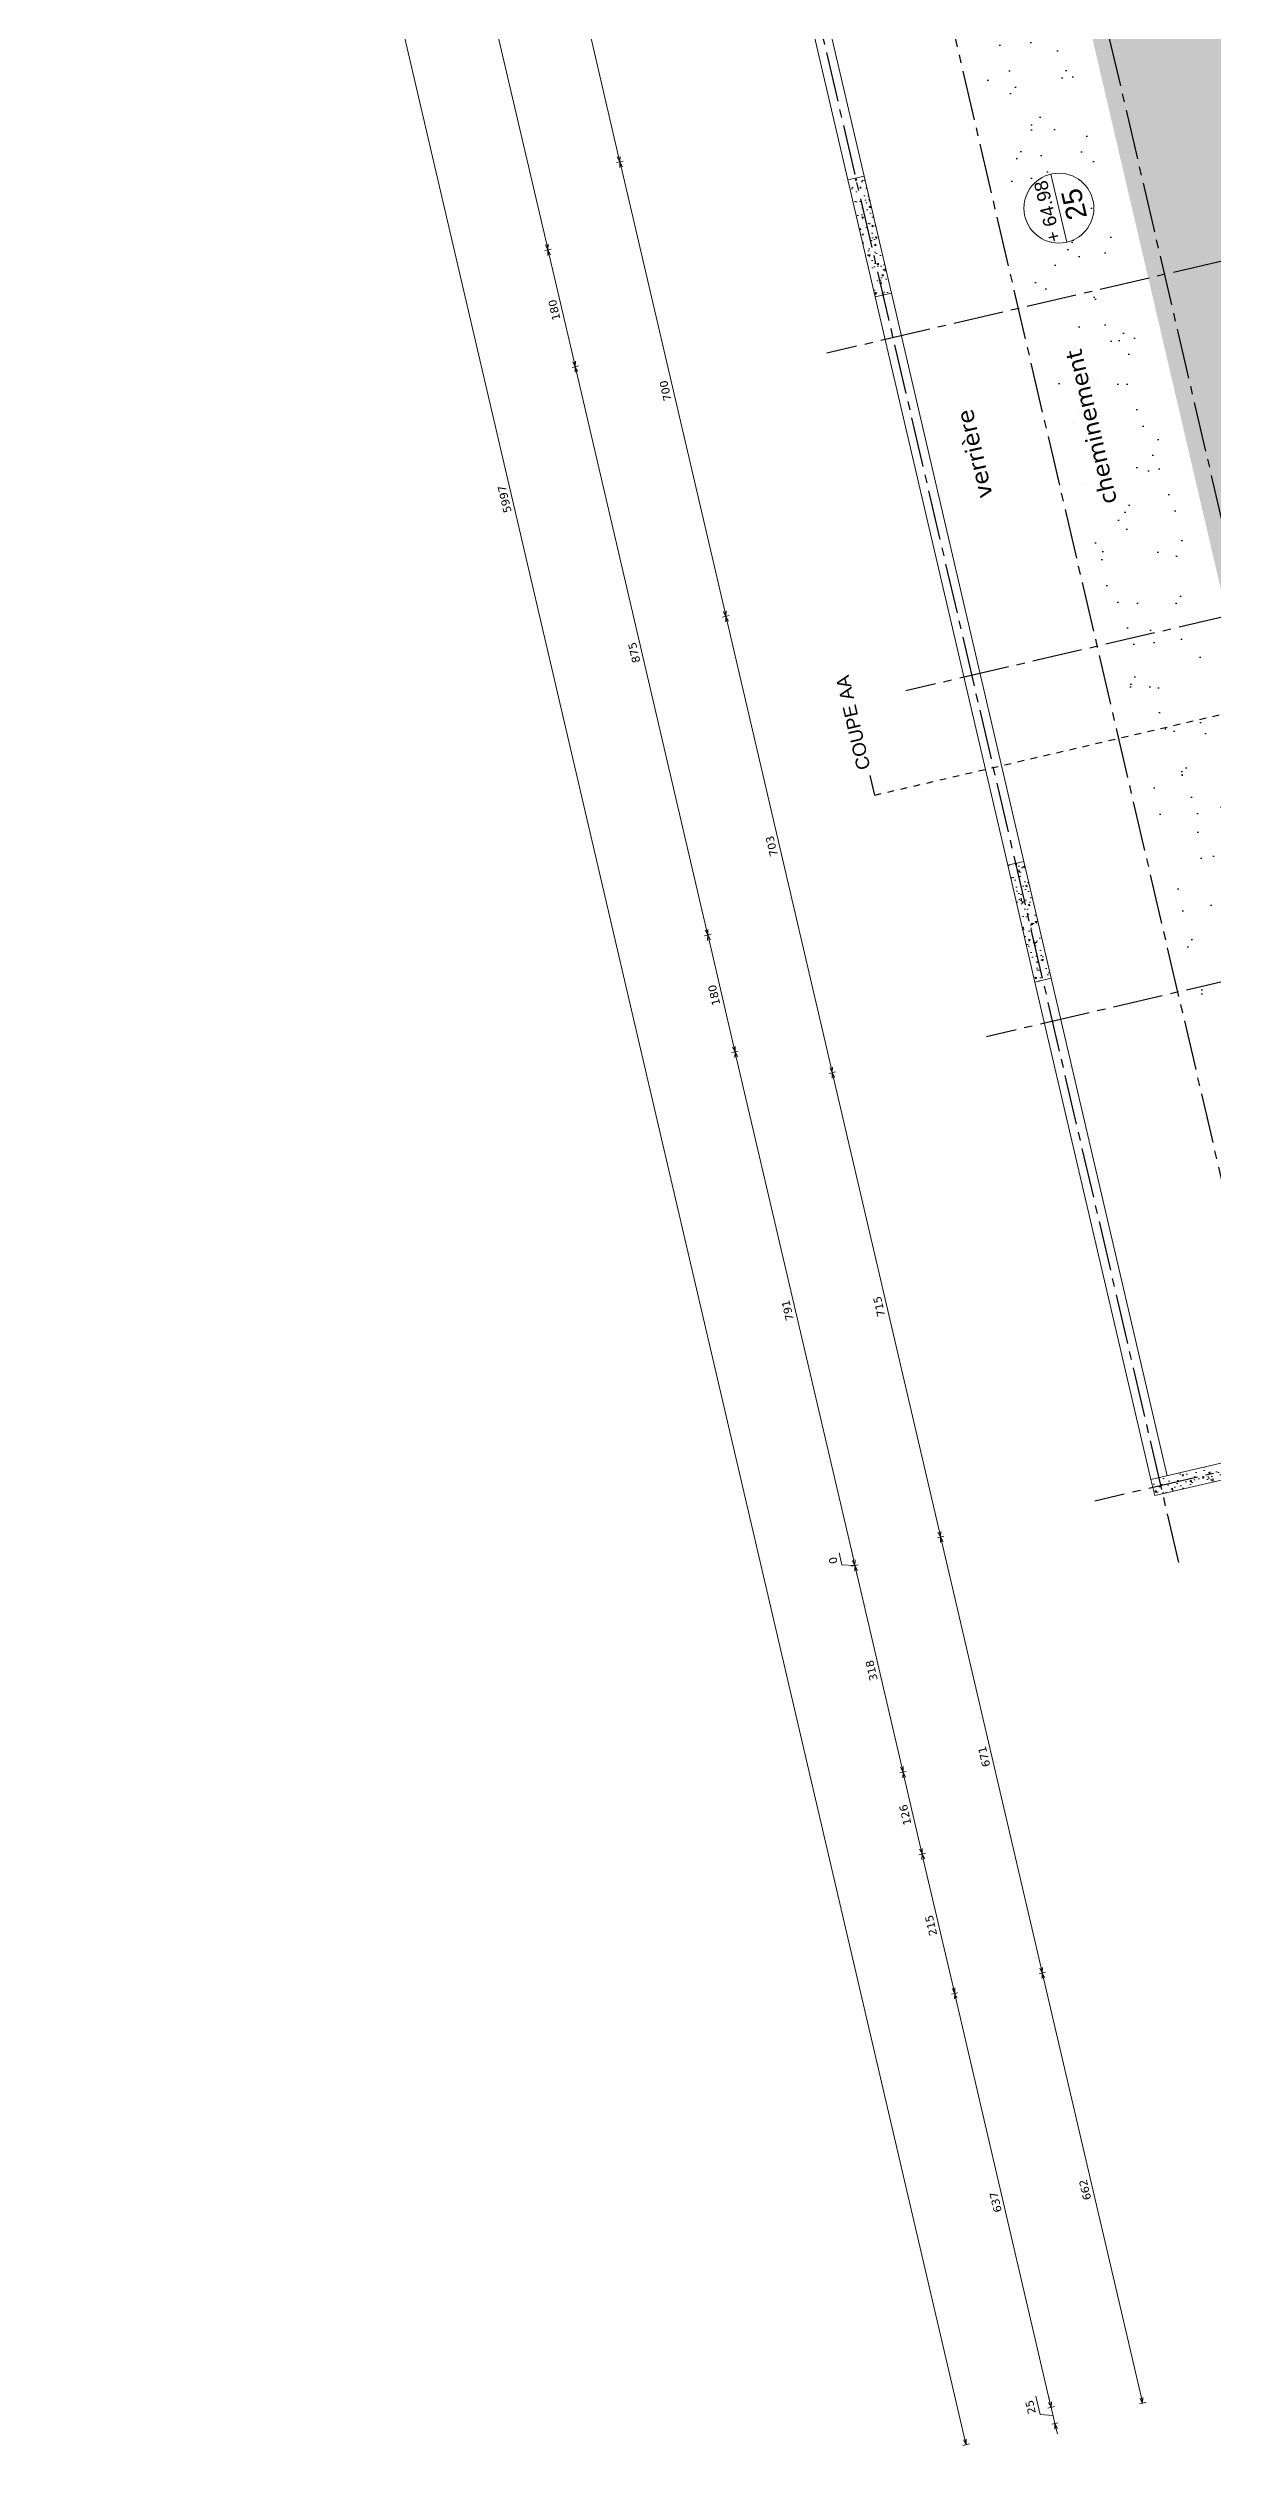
# Model space of a CAD drawing. Header units: metres. Extents: x -49 to 867749, y -579737 to 170817.
# Drawn here: x 596061.15 to 596078.61, y 139665.28 to 139701.25 of the extents above; entities that cross this region are included whole.
import ezdxf

# ---------------------------------------------------------------- set-up
doc = ezdxf.new("R2010")
doc.units = ezdxf.units.M
doc.header["$MEASUREMENT"] = 0
doc.header["$PDMODE"] = 3
doc.header["$PDSIZE"] = 0.1
doc.linetypes.add('01', pattern=[0.15, 0.1, -0.05])
doc.linetypes.add('AXES2', pattern=[1.125, 0.75, -0.125, 0.125, -0.125])
for name, color, linetype in [('00-AXE-0.00', 14, 'AXES2'), ('04-VEGET2-0.15', 80, 'Continuous'), ('06-TXT-DIVERS-0.20', 70, 'Continuous')]:
    doc.layers.add(name, color=color, linetype=linetype)
for name, color, linetype, lineweight in [('01-BETON-0.40', 4, 'Continuous', 40), ('ACSP - Béton', 252, 'Continuous', 18), ('ACSP - Cotes', 7, 'Continuous', 18)]:
    doc.layers.add(name, color=color, linetype=linetype, lineweight=lineweight)
doc.styles.add('ARIAL', font='arial.ttf')
doc.styles.add('COT', font='verdana.ttf')
doc.styles.add('locaux 100', font='verdana.ttf', dxfattribs={"height": 0.22})
doc.dimstyles.new('COT50', dxfattribs={"dimtxt": 0.12, "dimasz": 0.08, "dimexe": 0.05, "dimexo": 0, "dimgap": 0.05, "dimtad": 1, "dimdec": 0, "dimlfac": 100, "dimzin": 0, "dimdsep": 46, "dimtxsty": 'COT', "dimblk": 'OPEN30', "dimcen": 0.04, "dimdle": 0.05, "dimclrd": 256, "dimclre": 256, "dimclrt": 6, "dimadec": 0, "dimazin": 0, "dimtm": 1e-09, "dimtfac": 1, "dimtdec": 0, "dimtmove": 1, "dimatfit": 0, "dimldrblk": 'OPEN30', "dimfxl": 0.05, "dimfxlon": 1, "dimtolj": 1, "dimtzin": 0, "dimlwd": -1, "dimlwe": -1, "dimarcsym": 0})
pattern_1 = [(153.12127, (596202.22875, 139600.27055), (-0.0406854, 0.28511173), [0.03, -0.33]), (98.12127, (596202.22875, 139600.27055), (-0.28042215, -0.12235443), [0.024, -0.264]), (203.57267, (596202.22536, 139600.2943), (-0.32110742, 0.16275755), [0.0254961, -0.28045684]), (149.30547, (596202.15084, 139600.2524), (-0.03243194, 0.4307809), [0.045, -0.495]), (199.75687, (596202.14814, 139600.2883), (-0.4643463, 0.2756492), [0.0382441, -0.4206852]), (94.30547, (596202.15084, 139600.2524), (-0.4643465, 0.2756488), [0.036, -0.396]), (124.12127, (596202.16124, 139600.29588), (0.10264065, 0.269089), [0.03, -0.33]), (69.12127, (596202.16124, 139600.29588), (-0.30458135, 0.02893776), [0.024, -0.264]), (174.57267, (596202.1698, 139600.3183), (-0.20194046, 0.29802693), [0.0254961, -0.28045684]), (140.62127, (596202.22875, 139600.27055), (-0.13078521, -0.02549152), [0, -0.2608, 0, -0.268, 0, -0.265]), (110.62127, (596202.22875, 139600.27055), (-0.1775338, 0.06666589), [0, -0.1528, 0, -0.2548, 0, -0.101]), (70.62127, (596202.249, 139600.18368), (-0.039687424, 0.21000221), [0, -0.1, 0, -0.312, 0, -0.414]), (60.62127, (596202.25808, 139600.14472), (-0.09195287, 0.21809403), [0, -0.13, 0, -0.2072, 0, -0.294])]

# ---------------------------------------------------------------- blocks, each defined once
blk = doc.blocks.new('_Open30')
at = {"color": 0, "linetype": 'ByBlock', "lineweight": -2}
for p, q in [((-1, 0.27), (0, 0)), ((0, 0), (-1, -0.27)), ((0, 0), (-1, 0))]:
    blk.add_line(p, q, dxfattribs=at)
blk = doc.blocks.new('*D1042')
at = {"layer": 'ACSP - Cotes', "transparency": 16777216}
for p, q in [((596061.247, 139723.704), (596061.345, 139723.726)), ((596074.891, 139665.391), (596061.314, 139723.637)), ((596074.86, 139665.302), (596074.958, 139665.325))]:
    blk.add_line(p, q, dxfattribs=at)
at = {"layer": 'Defpoints', "color": 0, "transparency": 16777216}
for p in [(596061.15, 139723.681), (596061.296, 139723.715), (596074.763, 139665.279)]:
    blk.add_point(p, dxfattribs=at)
at = {"layer": 'ACSP - Cotes', "transparency": 16777216, "xscale": 0.08, "yscale": 0.08, "zscale": 0.08}
for p, rotation in [((596061.296, 139723.715), 103.1212703830424), ((596074.909, 139665.314), 283.1212703830424)]:
    blk.add_blockref('_Open30', p, dxfattribs=dict(at, rotation=rotation))
at = {"layer": 'ACSP - Cotes', "color": 6, "transparency": 16777216, "insert": (596067.993, 139694.489), "char_height": 0.12, "attachment_point": 5, "rotation": 103.1213, "style": 'COT'}
blk.add_mtext('\\A1;5997', dxfattribs=at)
blk = doc.blocks.new('*D1045')
at = {"layer": 'ACSP - Cotes', "transparency": 16777216}
for p, q in [((596076.017, 139665.765), (596075.953, 139666.043)), ((596076.166, 139665.953), (596076.148, 139666.031)), ((596076.213, 139665.753), (596076.017, 139665.765)), ((596076.233, 139665.886), (596076.136, 139665.863)), ((596076.241, 139665.631), (596076.184, 139665.875)), ((596076.241, 139665.631), (596076.184, 139665.875)), ((596076.29, 139665.643), (596076.192, 139665.62)), ((596076.259, 139665.553), (596076.277, 139665.475))]:
    blk.add_line(p, q, dxfattribs=at)
at = {"layer": 'Defpoints', "color": 0, "transparency": 16777216}
for p in [(596076.184, 139665.875), (596076.296, 139665.901), (596076.353, 139665.657)]:
    blk.add_point(p, dxfattribs=at)
at = {"layer": 'ACSP - Cotes', "transparency": 16777216, "xscale": 0.08, "yscale": 0.08, "zscale": 0.08}
for p, rotation in [((596076.184, 139665.875), 283.1212703798636), ((596076.241, 139665.631), 103.1212703798635)]:
    blk.add_blockref('_Open30', p, dxfattribs=dict(at, rotation=rotation))
at = {"layer": 'ACSP - Cotes', "color": 6, "transparency": 16777216, "insert": (596075.875, 139665.879), "char_height": 0.12, "attachment_point": 5, "rotation": 103.1213, "style": 'COT'}
blk.add_mtext('\\A1;25', dxfattribs=at)
blk = doc.blocks.new('*D1046')
at = {"layer": 'ACSP - Cotes', "transparency": 16777216}
for p, q in [((596074.787, 139672.092), (596074.689, 139672.069)), ((596076.166, 139665.953), (596074.756, 139672.003)), ((596076.233, 139665.886), (596076.136, 139665.863))]:
    blk.add_line(p, q, dxfattribs=at)
at = {"layer": 'Defpoints', "color": 0, "transparency": 16777216}
for p in [(596083.02, 139674.011), (596074.738, 139672.081), (596076.296, 139665.901)]:
    blk.add_point(p, dxfattribs=at)
at = {"layer": 'ACSP - Cotes', "transparency": 16777216, "xscale": 0.08, "yscale": 0.08, "zscale": 0.08}
for p, rotation in [((596074.738, 139672.081), 103.1212704065441), ((596076.184, 139665.875), 283.1212704065441)]:
    blk.add_blockref('_Open30', p, dxfattribs=dict(at, rotation=rotation))
at = {"layer": 'ACSP - Cotes', "color": 6, "transparency": 16777216, "insert": (596075.352, 139668.952), "char_height": 0.12, "attachment_point": 5, "rotation": 103.1213, "style": 'COT'}
blk.add_mtext('\\A1;637', dxfattribs=at)
blk = doc.blocks.new('*D1068')
at = {"layer": 'ACSP - Cotes', "transparency": 16777216}
for p, q in [((596074.299, 139674.184), (596074.202, 139674.161)), ((596074.72, 139672.159), (596074.268, 139674.094)), ((596074.787, 139672.092), (596074.689, 139672.069))]:
    blk.add_line(p, q, dxfattribs=at)
at = {"layer": 'Defpoints', "color": 0, "transparency": 16777216}
for p in [(596082.533, 139676.103), (596074.25, 139674.172), (596083.02, 139674.011)]:
    blk.add_point(p, dxfattribs=at)
at = {"layer": 'ACSP - Cotes', "transparency": 16777216, "xscale": 0.08, "yscale": 0.08, "zscale": 0.08}
for p, rotation in [((596074.25, 139674.172), 103.1212704065441), ((596074.738, 139672.081), 283.1212704065441)]:
    blk.add_blockref('_Open30', p, dxfattribs=dict(at, rotation=rotation))
at = {"layer": 'ACSP - Cotes', "color": 6, "transparency": 16777216, "insert": (596074.384, 139673.101), "char_height": 0.12, "attachment_point": 5, "rotation": 103.1213, "style": 'COT'}
blk.add_mtext('\\A1;215', dxfattribs=at)
blk = doc.blocks.new('*D1069')
at = {"layer": 'ACSP - Cotes', "transparency": 16777216}
for p, q in [((596074.013, 139675.411), (596073.916, 139675.388)), ((596074.232, 139674.25), (596073.982, 139675.322)), ((596074.299, 139674.184), (596074.202, 139674.161))]:
    blk.add_line(p, q, dxfattribs=at)
at = {"layer": 'Defpoints', "color": 0, "transparency": 16777216}
for p in [(596082.246, 139677.33), (596082.533, 139676.103), (596073.964, 139675.399)]:
    blk.add_point(p, dxfattribs=at)
at = {"layer": 'ACSP - Cotes', "transparency": 16777216, "xscale": 0.08, "yscale": 0.08, "zscale": 0.08}
for p, rotation in [((596073.964, 139675.399), 103.1212704065441), ((596074.25, 139674.172), 283.1212704065441)]:
    blk.add_blockref('_Open30', p, dxfattribs=dict(at, rotation=rotation))
at = {"layer": 'ACSP - Cotes', "color": 6, "transparency": 16777216, "insert": (596073.998, 139674.76), "char_height": 0.12, "attachment_point": 5, "rotation": 103.1213, "style": 'COT'}
blk.add_mtext('\\A1;126', dxfattribs=at)
blk = doc.blocks.new('*D1070')
at = {"layer": 'ACSP - Cotes', "transparency": 16777216}
for p, q in [((596073.291, 139678.509), (596073.193, 139678.487)), ((596073.946, 139675.477), (596073.26, 139678.42)), ((596074.013, 139675.411), (596073.916, 139675.388))]:
    blk.add_line(p, q, dxfattribs=at)
at = {"layer": 'Defpoints', "color": 0, "transparency": 16777216}
for p in [(596081.524, 139680.429), (596073.242, 139678.498), (596082.246, 139677.33)]:
    blk.add_point(p, dxfattribs=at)
at = {"layer": 'ACSP - Cotes', "transparency": 16777216, "xscale": 0.08, "yscale": 0.08, "zscale": 0.08}
for p, rotation in [((596073.242, 139678.498), 103.1212704065441), ((596073.964, 139675.399), 283.1212704065441)]:
    blk.add_blockref('_Open30', p, dxfattribs=dict(at, rotation=rotation))
at = {"layer": 'ACSP - Cotes', "color": 6, "transparency": 16777216, "insert": (596073.493, 139676.923), "char_height": 0.12, "attachment_point": 5, "rotation": 103.1213, "style": 'COT'}
blk.add_mtext('\\A1;318', dxfattribs=at)
blk = doc.blocks.new('*D1071')
at = {"layer": 'ACSP - Cotes', "transparency": 16777216}
for p, q in [((596073.047, 139678.51), (596073.005, 139678.688)), ((596073.242, 139678.498), (596073.047, 139678.51)), ((596073.291, 139678.509), (596073.193, 139678.487)), ((596073.291, 139678.509), (596073.193, 139678.487)), ((596073.224, 139678.576), (596073.206, 139678.654)), ((596073.26, 139678.42), (596073.278, 139678.342))]:
    blk.add_line(p, q, dxfattribs=at)
at = {"layer": 'Defpoints', "color": 0, "transparency": 16777216}
for p in [(596081.524, 139680.429), (596081.768, 139680.485), (596073.242, 139678.498)]:
    blk.add_point(p, dxfattribs=at)
at = {"layer": 'ACSP - Cotes', "transparency": 16777216, "xscale": 0.08, "yscale": 0.08, "zscale": 0.08}
for rotation in [283.1212704065441, 103.1212704065441]:
    blk.add_blockref('_Open30', (596073.242, 139678.498), dxfattribs=dict(at, rotation=rotation))
at = {"layer": 'ACSP - Cotes', "color": 6, "transparency": 16777216, "insert": (596072.916, 139678.574), "char_height": 0.12, "attachment_point": 5, "rotation": 103.1213, "style": 'COT'}
blk.add_mtext('\\A1;0', dxfattribs=at)
blk = doc.blocks.new('*D1072')
at = {"layer": 'ACSP - Cotes', "transparency": 16777216}
for p, q in [((596071.495, 139686.211), (596071.398, 139686.189)), ((596073.224, 139678.576), (596071.465, 139686.122)), ((596073.291, 139678.509), (596073.193, 139678.487))]:
    blk.add_line(p, q, dxfattribs=at)
at = {"layer": 'Defpoints', "color": 0, "transparency": 16777216}
for p in [(596077.849, 139687.692), (596071.447, 139686.2), (596081.768, 139680.485)]:
    blk.add_point(p, dxfattribs=at)
at = {"layer": 'ACSP - Cotes', "transparency": 16777216, "xscale": 0.08, "yscale": 0.08, "zscale": 0.08}
for p, rotation in [((596071.447, 139686.2), 103.1212704065441), ((596073.242, 139678.498), 283.1212704065441)]:
    blk.add_blockref('_Open30', p, dxfattribs=dict(at, rotation=rotation))
at = {"layer": 'ACSP - Cotes', "color": 6, "transparency": 16777216, "insert": (596072.235, 139682.323), "char_height": 0.12, "attachment_point": 5, "rotation": 103.1213, "style": 'COT'}
blk.add_mtext('\\A1;791', dxfattribs=at)
blk = doc.blocks.new('*D1073')
at = {"layer": 'ACSP - Cotes', "transparency": 16777216}
for p, q in [((596071.087, 139687.964), (596070.989, 139687.942)), ((596071.428, 139686.278), (596071.056, 139687.875)), ((596071.495, 139686.211), (596071.398, 139686.189))]:
    blk.add_line(p, q, dxfattribs=at)
at = {"layer": 'Defpoints', "color": 0, "transparency": 16777216}
for p in [(596077.441, 139689.445), (596071.038, 139687.953), (596077.849, 139687.692)]:
    blk.add_point(p, dxfattribs=at)
at = {"layer": 'ACSP - Cotes', "transparency": 16777216, "xscale": 0.08, "yscale": 0.08, "zscale": 0.08}
for p, rotation in [((596071.038, 139687.953), 103.1212704065441), ((596071.447, 139686.2), 283.1212704065441)]:
    blk.add_blockref('_Open30', p, dxfattribs=dict(at, rotation=rotation))
at = {"layer": 'ACSP - Cotes', "color": 6, "transparency": 16777216, "insert": (596071.133, 139687.051), "char_height": 0.12, "attachment_point": 5, "rotation": 103.1213, "style": 'COT'}
blk.add_mtext('\\A1;180', dxfattribs=at)
blk = doc.blocks.new('*D1074')
at = {"layer": 'ACSP - Cotes', "transparency": 16777216}
for p, q in [((596069.1, 139696.486), (596069.003, 139696.463)), ((596071.02, 139688.031), (596069.07, 139696.397)), ((596071.087, 139687.964), (596070.989, 139687.942))]:
    blk.add_line(p, q, dxfattribs=at)
at = {"layer": 'Defpoints', "color": 0, "transparency": 16777216}
for p in [(596075.454, 139697.967), (596069.052, 139696.474), (596077.441, 139689.445)]:
    blk.add_point(p, dxfattribs=at)
at = {"layer": 'ACSP - Cotes', "transparency": 16777216, "xscale": 0.08, "yscale": 0.08, "zscale": 0.08}
for p, rotation in [((596069.052, 139696.474), 103.1212704065441), ((596071.038, 139687.953), 283.1212704065441)]:
    blk.add_blockref('_Open30', p, dxfattribs=dict(at, rotation=rotation))
at = {"layer": 'ACSP - Cotes', "color": 6, "transparency": 16777216, "insert": (596069.935, 139692.188), "char_height": 0.12, "attachment_point": 5, "rotation": 103.1213, "style": 'COT'}
blk.add_mtext('\\A1;875', dxfattribs=at)
blk = doc.blocks.new('*D1075')
at = {"layer": 'ACSP - Cotes', "transparency": 16777216}
for p, q in [((596068.692, 139698.239), (596068.594, 139698.216)), ((596069.033, 139696.552), (596068.661, 139698.15)), ((596069.1, 139696.486), (596069.003, 139696.463))]:
    blk.add_line(p, q, dxfattribs=at)
at = {"layer": 'Defpoints', "color": 0, "transparency": 16777216}
for p in [(596075.046, 139699.72), (596068.643, 139698.227), (596075.454, 139697.967)]:
    blk.add_point(p, dxfattribs=at)
at = {"layer": 'ACSP - Cotes', "transparency": 16777216, "xscale": 0.08, "yscale": 0.08, "zscale": 0.08}
for p, rotation in [((596068.643, 139698.227), 103.1212704065441), ((596069.052, 139696.474), 283.1212704065441)]:
    blk.add_blockref('_Open30', p, dxfattribs=dict(at, rotation=rotation))
at = {"layer": 'ACSP - Cotes', "color": 6, "transparency": 16777216, "insert": (596068.738, 139697.325), "char_height": 0.12, "attachment_point": 5, "rotation": 103.1213, "style": 'COT'}
blk.add_mtext('\\A1;180', dxfattribs=at)
blk = doc.blocks.new('*D1076')
at = {"layer": 'ACSP - Cotes', "transparency": 16777216}
for p, q in [((596066.861, 139706.093), (596066.763, 139706.071)), ((596068.625, 139698.305), (596066.83, 139706.004)), ((596068.692, 139698.239), (596068.594, 139698.216))]:
    blk.add_line(p, q, dxfattribs=at)
at = {"layer": 'Defpoints', "color": 0, "transparency": 16777216}
for p in [(596073.215, 139707.574), (596066.812, 139706.082), (596075.046, 139699.72)]:
    blk.add_point(p, dxfattribs=at)
at = {"layer": 'ACSP - Cotes', "transparency": 16777216, "xscale": 0.08, "yscale": 0.08, "zscale": 0.08}
for p, rotation in [((596066.812, 139706.082), 103.1212704065441), ((596068.643, 139698.227), 283.1212704065441)]:
    blk.add_blockref('_Open30', p, dxfattribs=dict(at, rotation=rotation))
at = {"layer": 'ACSP - Cotes', "color": 6, "transparency": 16777216, "insert": (596067.618, 139702.129), "char_height": 0.12, "attachment_point": 5, "rotation": 103.1213, "style": 'COT'}
blk.add_mtext('\\A1;807', dxfattribs=at)
blk = doc.blocks.new('*D1047')
at = {"layer": 'ACSP - Cotes', "transparency": 16777216}
for p, q in [((596076.002, 139672.375), (596076.1, 139672.398)), ((596077.536, 139666.015), (596076.069, 139672.309)), ((596077.506, 139665.926), (596077.603, 139665.949))]:
    blk.add_line(p, q, dxfattribs=at)
at = {"layer": 'Defpoints', "color": 0, "transparency": 16777216}
for p in [(596075.791, 139672.326), (596076.051, 139672.387), (596077.295, 139665.877)]:
    blk.add_point(p, dxfattribs=at)
at = {"layer": 'ACSP - Cotes', "transparency": 16777216, "xscale": 0.08, "yscale": 0.08, "zscale": 0.08}
for p, rotation in [((596076.051, 139672.387), 103.1212703798635), ((596077.554, 139665.937), 283.1212703798636)]:
    blk.add_blockref('_Open30', p, dxfattribs=dict(at, rotation=rotation))
at = {"layer": 'ACSP - Cotes', "color": 6, "transparency": 16777216, "insert": (596076.693, 139669.137), "char_height": 0.12, "attachment_point": 5, "rotation": 103.1213, "style": 'COT'}
blk.add_mtext('\\A1;662', dxfattribs=at)
blk = doc.blocks.new('*D1048')
at = {"layer": 'ACSP - Cotes', "transparency": 16777216}
for p, q in [((596074.576, 139678.937), (596074.478, 139678.915)), ((596076.033, 139672.465), (596074.545, 139678.848)), ((596076.002, 139672.375), (596076.1, 139672.398))]:
    blk.add_line(p, q, dxfattribs=at)
at = {"layer": 'Defpoints', "color": 0, "transparency": 16777216}
for p in [(596078.594, 139679.874), (596074.527, 139678.926), (596075.791, 139672.326)]:
    blk.add_point(p, dxfattribs=at)
at = {"layer": 'ACSP - Cotes', "transparency": 16777216, "xscale": 0.08, "yscale": 0.08, "zscale": 0.08}
for p, rotation in [((596074.527, 139678.926), 103.1212703818782), ((596076.051, 139672.387), 283.1212703818782)]:
    blk.add_blockref('_Open30', p, dxfattribs=dict(at, rotation=rotation))
at = {"layer": 'ACSP - Cotes', "color": 6, "transparency": 16777216, "insert": (596075.18, 139675.631), "char_height": 0.12, "attachment_point": 5, "rotation": 103.1213, "style": 'COT'}
blk.add_mtext('\\A1;671', dxfattribs=at)
blk = doc.blocks.new('*D1049')
at = {"layer": 'ACSP - Cotes', "transparency": 16777216}
for p, q in [((596072.952, 139685.901), (596072.855, 139685.878)), ((596074.509, 139679.004), (596072.922, 139685.811)), ((596074.576, 139678.937), (596074.478, 139678.915))]:
    blk.add_line(p, q, dxfattribs=at)
at = {"layer": 'Defpoints', "color": 0, "transparency": 16777216}
for p in [(596076.97, 139686.837), (596072.904, 139685.889), (596078.594, 139679.874)]:
    blk.add_point(p, dxfattribs=at)
at = {"layer": 'ACSP - Cotes', "transparency": 16777216, "xscale": 0.08, "yscale": 0.08, "zscale": 0.08}
for p, rotation in [((596072.904, 139685.889), 103.1212703818782), ((596074.527, 139678.926), 283.1212703818782)]:
    blk.add_blockref('_Open30', p, dxfattribs=dict(at, rotation=rotation))
at = {"layer": 'ACSP - Cotes', "color": 6, "transparency": 16777216, "insert": (596073.607, 139682.382), "char_height": 0.12, "attachment_point": 5, "rotation": 103.1213, "style": 'COT'}
blk.add_mtext('\\A1;715', dxfattribs=at)
blk = doc.blocks.new('*D1050')
at = {"layer": 'ACSP - Cotes', "transparency": 16777216}
for p, q in [((596071.358, 139692.742), (596071.26, 139692.719)), ((596072.886, 139685.967), (596071.327, 139692.653)), ((596072.952, 139685.901), (596072.855, 139685.878))]:
    blk.add_line(p, q, dxfattribs=at)
at = {"layer": 'Defpoints', "color": 0, "transparency": 16777216}
for p in [(596075.376, 139693.679), (596071.309, 139692.731), (596076.97, 139686.837)]:
    blk.add_point(p, dxfattribs=at)
at = {"layer": 'ACSP - Cotes', "transparency": 16777216, "xscale": 0.08, "yscale": 0.08, "zscale": 0.08}
for p, rotation in [((596071.309, 139692.731), 103.1212703818782), ((596072.904, 139685.889), 283.1212703818782)]:
    blk.add_blockref('_Open30', p, dxfattribs=dict(at, rotation=rotation))
at = {"layer": 'ACSP - Cotes', "color": 6, "transparency": 16777216, "insert": (596071.997, 139689.284), "char_height": 0.12, "attachment_point": 5, "rotation": 103.1213, "style": 'COT'}
blk.add_mtext('\\A1;703', dxfattribs=at)
blk = doc.blocks.new('*D1051')
at = {"layer": 'ACSP - Cotes', "transparency": 16777216}
for p, q in [((596069.769, 139699.558), (596069.672, 139699.535)), ((596071.291, 139692.809), (596069.738, 139699.469)), ((596071.358, 139692.742), (596071.26, 139692.719))]:
    blk.add_line(p, q, dxfattribs=at)
at = {"layer": 'Defpoints', "color": 0, "transparency": 16777216}
for p in [(596073.787, 139700.494), (596069.72, 139699.546), (596075.376, 139693.679)]:
    blk.add_point(p, dxfattribs=at)
at = {"layer": 'ACSP - Cotes', "transparency": 16777216, "xscale": 0.08, "yscale": 0.08, "zscale": 0.08}
for p, rotation in [((596069.72, 139699.546), 103.1212703818782), ((596071.309, 139692.731), 283.1212703818782)]:
    blk.add_blockref('_Open30', p, dxfattribs=dict(at, rotation=rotation))
at = {"layer": 'ACSP - Cotes', "color": 6, "transparency": 16777216, "insert": (596070.405, 139696.113), "char_height": 0.12, "attachment_point": 5, "rotation": 103.1213, "style": 'COT'}
blk.add_mtext('\\A1;700', dxfattribs=at)
blk = doc.blocks.new('*D1052')
at = {"layer": 'ACSP - Cotes', "transparency": 16777216}
for p, q in [((596068.174, 139706.399), (596068.077, 139706.377)), ((596069.702, 139699.624), (596068.144, 139706.31)), ((596069.769, 139699.558), (596069.672, 139699.535))]:
    blk.add_line(p, q, dxfattribs=at)
at = {"layer": 'Defpoints', "color": 0, "transparency": 16777216}
for p in [(596072.192, 139707.336), (596068.125, 139706.388), (596073.787, 139700.494)]:
    blk.add_point(p, dxfattribs=at)
at = {"layer": 'ACSP - Cotes', "transparency": 16777216, "xscale": 0.08, "yscale": 0.08, "zscale": 0.08}
for p, rotation in [((596068.125, 139706.388), 103.1212703818782), ((596069.72, 139699.546), 283.1212703818782)]:
    blk.add_blockref('_Open30', p, dxfattribs=dict(at, rotation=rotation))
at = {"layer": 'ACSP - Cotes', "color": 6, "transparency": 16777216, "insert": (596068.813, 139702.942), "char_height": 0.12, "attachment_point": 5, "rotation": 103.1213, "style": 'COT'}
blk.add_mtext('\\A1;702', dxfattribs=at)
blk = doc.blocks.new('A$C48AD18A6')
at = {"layer": '01-BETON-0.40', "ltscale": 0.5}
for points in [[(7.279, 2.387), (9.264, 2.387), (9.264, -3.943), (3.364, -3.943), (3.364, 2.387), (5.349, 2.387), (5.349, 2.587), (3.164, 2.587), (3.164, -4.143), (9.464, -4.143), (9.464, 2.587), (7.279, 2.587)], [(31.563, -2.093), (31.563, 2.387), (33.548, 2.387), (33.548, 2.587), (31.363, 2.587), (31.363, -2.093)], [(37.663, -2.093), (37.663, 2.587), (35.478, 2.587), (35.478, 2.387), (37.463, 2.387), (37.463, -2.093)], [(37.463, -3.793), (37.463, -3.943), (31.563, -3.943), (31.563, -3.793), (31.363, -3.793), (31.363, -4.143), (37.663, -4.143), (37.663, -3.793)]]:
    blk.add_lwpolyline(points, close=True, dxfattribs=at)
blk = doc.blocks.new('A$C2D2A546F')
at = {"layer": '04-VEGET2-0.15', "true_color": 0x999999}
h = blk.add_hatch(dxfattribs=at)
h.set_pattern_fill('AR-SAND', color=253, scale=0.5, angle=-103.1213)
h.set_pattern_definition([(37.5, (-20.7188, -0.3561), (-0.031497, 0.963412), [0, -0.76, 0, -0.85, 0, -0.8125]), (7.5, (-20.7188, -0.3561), (0.884888, 1.411073), [0, -0.41, 0, -0.685, 0, -0.2625]), (327.5, (-21.3338, -0.3561), (1.557071, 0.00283), [0, -0.25, 0, -0.9, 0, -1.175]), (317.5, (-21.3338, -0.3561), (1.503063, 0.438838), [0, -0.125, 0, -0.59, 0, -0.675])])
edge = h.paths.add_edge_path()
edge.add_line((-0.35, 6.68), (34.448, 6.68))
edge.add_line((34.448, 6.68), (34.448, 7.974))
edge.add_line((34.448, 7.974), (-0.35, 7.98))
edge.add_line((-0.35, 7.98), (-0.35, 7.791))
h = blk.add_hatch(dxfattribs=at)
h.set_pattern_fill('GRASS', color=253, scale=0.25, angle=-103.1213)
h.set_pattern_definition([(90, (-14.11878, -2.9), (-0.1767767, 0.1767767), [0.046875, -0.3066784]), (45, (-14.11878, -2.9), (-0.1767767, 0.1767767), [0.046875, -0.203125]), (135, (-14.11878, -2.9), (-0.1767767, -0.1767767), [0.046875, -0.203125])])
h.paths.add_polyline_path([(7.15, 6.28), (7.15, -2.001), (26.948, -2.07), (26.948, 6.28)])

msp = doc.modelspace()

# ---------------------------------------------------------------- hatches: boundary and pattern name
at = {"layer": 'ACSP - Béton'}
h = msp.add_hatch(dxfattribs=at)
h.set_pattern_fill('AR-CONC', color=256, scale=0.04, style=0)
h.set_pattern_definition(pattern_1)
h.paths.add_polyline_path([(596073.137, 139699.275), (596073.38, 139699.332), (596073.789, 139697.579), (596073.545, 139697.522)])
h = msp.add_hatch(dxfattribs=at)
h.set_pattern_fill('AR-CONC', color=256, scale=0.04, style=0)
h.set_pattern_definition(pattern_1)
h.paths.add_polyline_path([(596075.532, 139689), (596075.775, 139689.057), (596076.184, 139687.304), (596075.94, 139687.247)])
h = msp.add_hatch(dxfattribs=at)
h.set_pattern_fill('AR-CONC', color=256, scale=0.04, style=0)
h.set_pattern_definition(pattern_1)
h.paths.add_polyline_path([(596077.736, 139679.546), (596077.679, 139679.787), (596079.802, 139680.282), (596079.859, 139680.04)])

# ---------------------------------------------------------------- linework, layer by layer
at = {"layer": '00-AXE-0.00'}
for p, q in [((596085.143, 139666.723), (596071.098, 139726.975)), ((596082.952, 139666.213), (596068.907, 139726.465)), ((596078.098, 139678.542), (596067.03, 139726.023)), ((596087.511, 139700.101), (596072.824, 139696.678)), ((596088.691, 139695.037), (596074.004, 139691.613)), ((596089.9, 139689.851), (596075.213, 139686.427)), ((596091.523, 139682.888), (596076.836, 139679.464))]:
    msp.add_line(p, q, dxfattribs=at)
at = {"layer": '00-AXE-0.00', "color": 3, "linetype": '01'}
msp.add_lwpolyline([(596073.539, 139690.05), (596090.444, 139693.99), (596090.422, 139694.088), (596090.376, 139694.283), (596090.331, 139694.477)], dxfattribs=at)
at = {"layer": '00-AXE-0.00', "color": 3}
msp.add_lwpolyline([(596073.539, 139690.05), (596073.471, 139690.342)], dxfattribs=at)
at = {"layer": 'ACSP - Béton'}
for points in [[(596073.137, 139699.275), (596071.312, 139707.105), (596071.555, 139707.162), (596073.38, 139699.332)], [(596073.137, 139699.275), (596073.137, 139699.275), (596073.38, 139699.332), (596073.789, 139697.579), (596073.545, 139697.522), (596073.137, 139699.275)], [(596075.532, 139689), (596073.545, 139697.522), (596073.789, 139697.579), (596075.775, 139689.057)], [(596075.532, 139689), (596075.532, 139689), (596075.775, 139689.057), (596076.184, 139687.304), (596075.94, 139687.247), (596075.532, 139689)], [(596077.679, 139679.787), (596075.94, 139687.247), (596076.184, 139687.304), (596077.923, 139679.844)], [(596075.94, 139687.247), (596075.94, 139687.247)]]:
    msp.add_lwpolyline(points, dxfattribs=at)
msp.add_lwpolyline([(596077.736, 139679.546), (596077.679, 139679.787), (596079.802, 139680.282), (596079.859, 139680.04)], close=True, dxfattribs=at)
at = {"layer": 'ACSP - Cotes'}
msp.add_lwpolyline([(596076.3, 139698.852), (596076.181, 139699.363), (596076.419, 139698.342)], dxfattribs=at)
msp.add_circle((596076.3, 139698.852), 0.524, dxfattribs=at)

# ---------------------------------------------------------------- block references
at = {"layer": 'ACSP - Béton', "rotation": 103.1212703798635}
for name, p in [('A$C2D2A546F', (596087.627, 139682.621)), ('A$C48AD18A6', (596084.551, 139678.45))]:
    msp.add_blockref(name, p, dxfattribs=at)

# ---------------------------------------------------------------- texts
at = {"layer": '00-AXE-0.00', "color": 3, "insert": (596073.281, 139690.41), "char_height": 0.2, "width": 2.78016, "attachment_point": 1, "rotation": 103.1213, "style": 'ARIAL'}
msp.add_mtext('COUPE AA', dxfattribs=at)
at = {"layer": '06-TXT-DIVERS-0.20', "char_height": 0.25, "width": 3.02028, "attachment_point": 5, "rotation": 103.1213, "style": 'locaux 100'}
for s, insert in [('cheminement ', (596076.784, 139695.572)), ('verrière\\P ', (596075.24, 139695.212))]:
    msp.add_mtext(s, dxfattribs=dict(at, insert=insert))
at = {"layer": 'ACSP - Cotes', "rotation": 103.1213, "style": 'ARIAL'}
for s, insert, char_height, width, attachment_point in [('+ 64.98', (596076.333, 139698.367), 0.2, 1.027, 7), ('25', (596076.432, 139698.649), 0.3, 0.50644, 1)]:
    msp.add_mtext(s, dxfattribs=dict(at, insert=insert, char_height=char_height, width=width, attachment_point=attachment_point))

# ---------------------------------------------------------------- dimensions: what is measured, and where the dimension line sits
at = {"layer": 'ACSP - Cotes'}
for p1, p2, distance, picture, middle in [((596074.763, 139665.279), (596061.15, 139723.681), -0.15, '*D1042', (596067.993, 139694.489)), ((596077.295, 139665.877), (596075.791, 139672.326), -0.267, '*D1047', (596076.693, 139669.137)), ((596076.353, 139665.657), (596076.296, 139665.901), 0.115, '*D1045', (596075.896, 139665.788))]:
    dim = msp.add_aligned_dim(p1=p1, p2=p2, distance=distance, dimstyle='COT50', dxfattribs=at)
    dim.commit()
    dim.dimension.update_dxf_attribs({"geometry": picture, "text_midpoint": middle})
for base, p1, p2, angle, picture, middle in [((596066.8122, 139706.0819), (596075.0457, 139699.7199), (596073.2148, 139707.5744), 283.1213, '*D1076', (596067.6178, 139702.1291)), ((596068.1254512, 139706.3880297), (596073.7870058, 139700.4944033), (596072.1922404, 139707.3359928), 283.1212704, '*D1052', (596068.8132727, 139702.9416964)), ((596069.72, 139699.546), (596075.376, 139693.679), (596073.787, 139700.494), 283.1213, '*D1051', (596070.405, 139696.113)), ((596068.643, 139698.227), (596075.454, 139697.967), (596075.046, 139699.72), 283.1213, '*D1075', (596068.738, 139697.325)), ((596069.052, 139696.474), (596077.441, 139689.445), (596075.454, 139697.967), 283.1213, '*D1074', (596069.935, 139692.188)), ((596071.309, 139692.731), (596076.97, 139686.837), (596075.376, 139693.679), 283.1213, '*D1050', (596071.997, 139689.284)), ((596071.038, 139687.953), (596077.849, 139687.692), (596077.441, 139689.445), 283.1213, '*D1073', (596071.133, 139687.051)), ((596071.447, 139686.2), (596081.768, 139680.485), (596077.849, 139687.692), 283.1213, '*D1072', (596072.235, 139682.323)), ((596072.904, 139685.889), (596078.594, 139679.874), (596076.97, 139686.837), 283.1213, '*D1049', (596073.607, 139682.382)), ((596073.242, 139678.498), (596081.524, 139680.429), (596081.768, 139680.485), 283.1213, '*D1071', (596072.926, 139678.533)), ((596073.242, 139678.498), (596082.246, 139677.33), (596081.524, 139680.429), 283.1213, '*D1070', (596073.493, 139676.923)), ((596074.527, 139678.926), (596075.791, 139672.326), (596078.594, 139679.874), 283.1213, '*D1048', (596075.18, 139675.631)), ((596073.964, 139675.399), (596082.533, 139676.103), (596082.246, 139677.33), 283.1213, '*D1069', (596073.998, 139674.76)), ((596074.25, 139674.172), (596083.02, 139674.011), (596082.533, 139676.103), 283.1213, '*D1068', (596074.384, 139673.101)), ((596074.738, 139672.081), (596076.296, 139665.901), (596083.02, 139674.011), 283.1213, '*D1046', (596075.352, 139668.952))]:
    dim = msp.add_linear_dim(base=base, p1=p1, p2=p2, angle=angle, dimstyle='COT50', dxfattribs=at)
    dim.commit()
    dim.dimension.update_dxf_attribs({"geometry": picture, "text_midpoint": middle})

doc.saveas('drawing.dxf')
